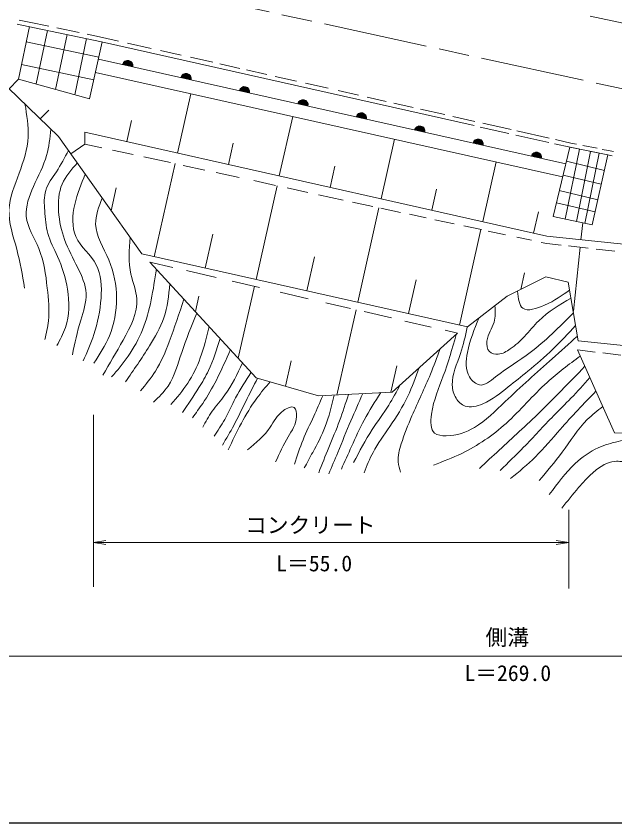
# Model space of a CAD drawing. Units: millimetres, scale not verified. Extents: x 40000 to 680000, y 20000 to 380000.
# Drawn here: x 380480 to 449394, y 205000 to 297908 of the extents above; entities that cross this region are included whole.
import ezdxf
from ezdxf.enums import TextEntityAlignment as Align

# ---------------------------------------------------------------- set-up
doc = ezdxf.new("R2010")
doc.units = ezdxf.units.MM
doc.header["$LTSCALE"] = 1000
doc.linetypes.add('CHAIN', pattern=[18.5, 12, -1.5, 3.5, -1.5])
for name, color, linetype, lineweight in [('M-BGD', 7, 'Continuous', 13), ('M-BMK', 2, 'CHAIN', 13), ('M-STR-STR3', 7, 'Continuous', 13), ('M-TTL-BAND', 7, 'Continuous', 25)]:
    doc.layers.add(name, color=color, linetype=linetype, lineweight=lineweight)
doc.styles.add('ＭＳ ゴシック', font='')
doc.styles.get('ＭＳ ゴシック').set_extended_font_data('MS Gothic')

# ---------------------------------------------------------------- blocks, each defined once
blk = doc.blocks.new('open_arrow')
at = {"color": 0, "linetype": 'Continuous', "lineweight": -2}
blk.add_lwpolyline([(7.5, 1.25), (0, 0), (7.5, -1.25)], dxfattribs=at)

msp = doc.modelspace()

# ---------------------------------------------------------------- linework, layer by layer
at = {"layer": 'M-BGD'}
for p, q in [((381966, 297222), (380841, 297433)), ((450367, 297093), (446568, 297901)), ((381869, 296732), (380600, 296970)), ((380753, 290668), (382016, 296701)), ((390298, 294966), (381869, 296732)), ((384225, 296749), (381966, 297222)), ((387722, 296017), (385173, 296551)), ((382801, 290097), (384093, 296266)), ((385024, 289476), (386347, 295794)), ((390404, 295455), (388670, 295818)), ((392250, 295039), (390404, 295455)), ((374482, 294564), (385363, 284041)), ((390006, 293193), (381648, 294944)), ((387242, 288857), (388596, 295323)), ((388923, 288388), (390400, 294943)), ((433186, 285298), (390298, 294966)), ((396023, 294188), (393315, 294799)), ((399477, 293410), (397113, 293943)), ((443740, 280898), (389955, 292967)), ((403107, 292591), (400548, 293168)), ((389418, 290588), (381101, 292330)), ((406210, 291892), (403939, 292404)), ((443384, 279418), (389605, 291415)), ((409347, 291185), (406995, 291715)), ((412739, 290420), (410294, 290971)), ((380712, 290626), (379669, 289548)), ((380753, 290668), (388923, 288388)), ((416392, 289597), (413768, 290188)), ((399064, 282140), (400599, 288962)), ((419894, 288807), (417558, 289334)), ((423080, 288089), (420872, 288587)), ((426173, 287392), (423964, 287890)), ((429830, 286568), (427041, 287196)), ((383263, 286072), (384231, 287073)), ((410772, 279507), (412311, 286350)), ((433290, 285788), (430760, 286358)), ((393210, 283456), (393759, 285895)), ((437459, 284848), (434197, 285583)), ((388376, 283174), (388376, 284544)), ((388376, 284544), (441570, 272581)), ((437185, 284397), (433907, 285136)), ((441833, 283862), (438093, 284705)), ((385363, 284041), (394951, 270526)), ((422479, 276874), (424023, 283737)), ((441786, 283360), (438001, 284213)), ((444337, 283297), (442561, 283698)), ((388376, 283174), (386781, 282042)), ((390327, 282751), (388376, 283174)), ((393946, 281967), (391566, 282483)), ((404918, 280823), (405467, 283263)), ((442277, 274814), (444201, 282815)), ((444233, 282808), (442463, 283207)), ((443689, 274516), (445326, 282587)), ((444201, 282815), (448591, 281925)), ((448578, 281927), (444233, 282808)), ((444967, 283169), (444337, 283297)), ((447341, 282688), (445713, 283018)), ((448675, 282417), (447936, 282567)), ((398241, 281037), (395183, 281699)), ((444961, 274247), (446600, 282328)), ((445932, 274043), (447573, 282131)), ((448591, 281925), (446776, 273865)), ((449095, 281826), (448578, 281927)), ((449241, 282307), (448675, 282417)), ((398789, 280918), (396380, 270206)), ((402206, 280178), (399691, 280723)), ((416626, 278190), (417174, 280630)), ((434187, 274241), (435735, 281125)), ((448189, 280139), (443811, 281192)), ((406141, 279325), (403495, 279898)), ((410336, 278416), (407825, 278960)), ((447829, 278541), (443428, 279600)), ((391421, 275502), (392012, 278126)), ((410518, 278377), (408090, 267581)), ((414070, 277607), (411679, 278125)), ((428333, 275558), (428882, 277997)), ((447425, 276749), (442998, 277814)), ((418127, 276728), (415286, 277344)), ((421527, 275992), (419213, 276493)), ((447111, 275354), (442664, 276424)), ((422245, 275834), (419799, 264957)), ((422941, 275685), (422455, 275791)), ((424715, 275307), (422941, 275685)), ((427684, 274674), (425751, 275086)), ((440041, 272925), (440589, 275364)), ((430888, 273991), (428677, 274462)), ((446776, 273865), (442277, 274814)), ((445495, 272163), (445701, 274091)), ((431509, 262333), (433982, 273331)), ((434045, 273318), (432006, 273752)), ((436820, 272726), (434813, 273154)), ((402235, 268893), (403113, 272796)), ((439805, 272089), (438099, 272453)), ((441570, 272581), (457871, 270845)), ((441570, 271713), (440928, 271850)), ((443205, 271532), (441570, 271713)), ((446325, 271187), (444069, 271436)), ((394951, 270526), (432438, 262124)), ((444617, 263943), (445402, 271289)), ((449376, 270849), (447225, 271087)), ((395881, 269574), (398515, 268967)), ((408121, 256261), (395881, 269574)), ((413945, 266269), (414822, 270172)), ((400096, 268602), (403506, 267814)), ((437004, 265640), (441433, 267878)), ((438582, 266437), (439008, 268333)), ((441433, 267878), (444036, 267284)), ((405329, 267394), (408479, 266666)), ((407913, 266797), (406051, 258514)), ((425654, 263645), (426532, 267547)), ((444036, 267284), (445178, 260526)), ((410864, 266116), (414103, 265368)), ((401109, 263888), (401510, 265669)), ((416108, 264906), (418966, 264246)), ((432438, 262124), (437004, 265640)), ((419606, 264098), (417397, 254275)), ((420542, 263882), (423672, 263160)), ((425238, 262798), (428265, 262100)), ((431299, 261399), (423763, 254617)), ((429855, 261733), (431299, 261399)), ((445178, 260526), (455862, 259385)), ((445102, 259461), (447125, 259226)), ((449368, 249930), (445102, 259461)), ((448020, 259121), (450082, 258881)), ((411472, 255276), (412132, 258209)), ((423622, 254610), (424306, 257651)), ((415269, 254161), (408121, 256261)), ((423763, 254617), (415269, 254161)), ((455420, 249787), (449368, 249930))]:
    msp.add_line(p, q, dxfattribs=at)
for centre, radius in [((393316, 292213), 600), ((393316, 292213), 550), ((393316, 292213), 500), ((393316, 292213), 450), ((393316, 292213), 400), ((393316, 292213), 350), ((393316, 292213), 300), ((393316, 292213), 250), ((393316, 292213), 200), ((393316, 292213), 150), ((393316, 292213), 100), ((393316, 292213), 50), ((400040, 290704), 600), ((400040, 290704), 550), ((400040, 290704), 500), ((400040, 290704), 450), ((400040, 290704), 400), ((400040, 290704), 350), ((400040, 290704), 300), ((400040, 290704), 250), ((400040, 290704), 200), ((400040, 290704), 150), ((400040, 290704), 100), ((400040, 290704), 50), ((406763, 289195), 600), ((406763, 289195), 550), ((406763, 289195), 500), ((406763, 289195), 450), ((406763, 289195), 400), ((406763, 289195), 350), ((406763, 289195), 300), ((406763, 289195), 250), ((406763, 289195), 200), ((406763, 289195), 150), ((406763, 289195), 100), ((406763, 289195), 50), ((413486, 287687), 600), ((413486, 287687), 550), ((413486, 287687), 500), ((413486, 287687), 450), ((413486, 287687), 400), ((413486, 287687), 350), ((413486, 287687), 300), ((413486, 287687), 250), ((413486, 287687), 200), ((413486, 287687), 150), ((413486, 287687), 100), ((413486, 287687), 50), ((420209, 286178), 600), ((420209, 286178), 550), ((420209, 286178), 500), ((420209, 286178), 450), ((420209, 286178), 400), ((420209, 286178), 350), ((420209, 286178), 300), ((420209, 286178), 250), ((420209, 286178), 200), ((420209, 286178), 150), ((420209, 286178), 100), ((420209, 286178), 50), ((426932, 284669), 600), ((426932, 284669), 550), ((426932, 284669), 500), ((426932, 284669), 450), ((426932, 284669), 400), ((426932, 284669), 350), ((426932, 284669), 300), ((426932, 284669), 250), ((426932, 284669), 200), ((426932, 284669), 150), ((426932, 284669), 100), ((426932, 284669), 50), ((433655, 283161), 600), ((433655, 283161), 550), ((433655, 283161), 500), ((433655, 283161), 450), ((433655, 283161), 400), ((433655, 283161), 350), ((433655, 283161), 300), ((433655, 283161), 250), ((433655, 283161), 200), ((433655, 283161), 150), ((433655, 283161), 100), ((433655, 283161), 50), ((440378, 281652), 600), ((440378, 281652), 550), ((440378, 281652), 500), ((440378, 281652), 450), ((440378, 281652), 400), ((440378, 281652), 350), ((440378, 281652), 300), ((440378, 281652), 250), ((440378, 281652), 200), ((440378, 281652), 150), ((440378, 281652), 100), ((440378, 281652), 50)]:
    msp.add_arc(centre, radius, 347.35241, 167.35241, dxfattribs=at)
for points, knots in [([(381497, 287780), (381711, 286515), (381924, 285251), (381857, 284006), (381781, 282587), (381340, 281194), (380825, 279808), (380305, 278412), (379710, 277022), (379655, 275611), (379597, 274111), (380148, 272586), (380549, 271069), (380945, 269573), (381195, 268084), (381444, 266596)], [0, 0, 0, 0, 1, 1, 1, 2, 2, 2, 3, 3, 3, 4, 4, 4, 5, 5, 5, 5]), ([(384469, 284905), (384367, 283874), (384264, 282842), (383990, 281873), (383644, 280646), (383023, 279519), (382476, 278295), (381979, 277180), (381543, 275984), (381651, 274854), (381772, 273580), (382583, 272388), (383096, 271138), (383692, 269681), (383884, 268145), (384059, 266596), (384202, 265332), (384334, 264059), (384197, 262811), (384118, 262094), (383951, 261386), (383784, 260678)], [0, 0, 0, 0, 1, 1, 1, 2, 2, 2, 3, 3, 3, 4, 4, 4, 5, 5, 5, 6, 6, 6, 7, 7, 7, 7]), ([(385171, 259963), (385539, 260642), (385907, 261321), (386150, 262044), (386618, 263431), (386630, 264981), (386395, 266451), (386184, 267772), (385773, 269029), (385232, 270245), (384844, 271120), (384388, 271973), (384131, 272877), (383891, 273719), (383823, 274604), (383764, 275509), (383711, 276302), (383666, 277109), (383886, 277835), (384119, 278603), (384649, 279279), (385110, 279977), (385637, 280775), (386073, 281600), (386509, 282426)], [0, 0, 0, 0, 1, 1, 1, 2, 2, 2, 3, 3, 3, 4, 4, 4, 5, 5, 5, 6, 6, 6, 7, 7, 7, 8, 8, 8, 8]), ([(387524, 280995), (386844, 280233), (386165, 279470), (385780, 278570), (385368, 277608), (385293, 276489), (385367, 275404), (385443, 274281), (385679, 273195), (386055, 272170), (386461, 271063), (387030, 270028), (387569, 268935), (388039, 267983), (388486, 266987), (388532, 265976), (388580, 264951), (388215, 263911), (387913, 262880), (387521, 261539), (387235, 260214), (386949, 258888)], [0, 0, 0, 0, 1, 1, 1, 2, 2, 2, 3, 3, 3, 4, 4, 4, 5, 5, 5, 6, 6, 6, 7, 7, 7, 7]), ([(388427, 279723), (387962, 278596), (387498, 277470), (387225, 276230), (386949, 274982), (386868, 273619), (387362, 272514), (387893, 271328), (389088, 270440), (389702, 269280), (390301, 268148), (390347, 266757), (390253, 265426), (390149, 263963), (389877, 262572), (389427, 261228), (389083, 260200), (388636, 259200), (388188, 258200)], [0, 0, 0, 0, 1, 1, 1, 2, 2, 2, 3, 3, 3, 4, 4, 4, 5, 5, 5, 6, 6, 6, 6]), ([(390394, 276950), (390001, 275944), (389607, 274938), (389633, 273959), (389670, 272564), (390559, 271223), (391147, 269830), (391749, 268407), (392037, 266929), (392042, 265426), (392047, 263950), (391778, 262449), (391216, 261090), (390753, 259971), (390090, 258948), (389427, 257925)], [0, 0, 0, 0, 1, 1, 1, 2, 2, 2, 3, 3, 3, 4, 4, 4, 5, 5, 5, 5]), ([(393597, 272435), (393491, 271004), (393384, 269573), (393693, 268179), (393905, 267227), (394309, 266293), (394382, 265357), (394506, 263743), (393643, 262122), (392799, 260609), (392008, 259192), (391234, 257870), (390459, 256549)], [0, 0, 0, 0, 1, 1, 1, 2, 2, 2, 3, 3, 3, 4, 4, 4, 4]), ([(391475, 256352), (392134, 257127), (392793, 257903), (393373, 258739), (394034, 259693), (394593, 260725), (395025, 261799), (395914, 264008), (396266, 266390), (396618, 268773)], [0, 0, 0, 0, 1, 1, 1, 2, 2, 2, 3, 3, 3, 3]), ([(398178, 267077), (398039, 265740), (397900, 264403), (397478, 263155), (397094, 262018), (396474, 260954), (395827, 259921), (394943, 258508), (394008, 257150), (393074, 255792)], [0, 0, 0, 0, 1, 1, 1, 2, 2, 2, 3, 3, 3, 3]), ([(444191, 266368), (443334, 265753), (442478, 265137), (441288, 264607), (440414, 264218), (439361, 263875), (438820, 264261), (438370, 264582), (438274, 265408), (438179, 266234)], [0, 0, 0, 0, 1, 1, 1, 2, 2, 2, 3, 3, 3, 3]), ([(399794, 265318), (399254, 263675), (398715, 262031), (398098, 260402), (397656, 259236), (397174, 258077), (396515, 257030), (396011, 256230), (395403, 255494), (394794, 254759)], [0, 0, 0, 0, 1, 1, 1, 2, 2, 2, 3, 3, 3, 3]), ([(435597, 264557), (435628, 263904), (435659, 263251), (435485, 262659), (435275, 261937), (434762, 261306), (434663, 260494), (434609, 260055), (434676, 259564), (434966, 259281), (435207, 259046), (435602, 258955), (435962, 258978), (436484, 259012), (436930, 259287), (437347, 259584), (437950, 260013), (438494, 260488), (438993, 261013), (439555, 261604), (440060, 262259), (440638, 262832), (441708, 263890), (443028, 264666), (444347, 265442)], [0, 0, 0, 0, 1, 1, 1, 2, 2, 2, 3, 3, 3, 4, 4, 4, 5, 5, 5, 6, 6, 6, 7, 7, 7, 8, 8, 8, 8]), ([(401279, 263703), (400669, 262212), (400059, 260721), (399543, 259164), (399100, 257829), (398726, 256446), (397960, 255310), (397503, 254632), (396906, 254042), (396308, 253452)], [0, 0, 0, 0, 1, 1, 1, 2, 2, 2, 3, 3, 3, 3]), ([(433746, 263131), (433226, 261853), (432707, 260576), (432421, 259167), (432228, 258215), (432142, 257203), (432666, 256352), (432941, 255906), (433384, 255504), (433829, 255434), (434445, 255337), (435066, 255877), (435665, 256352), (437088, 257479), (438394, 258234), (439643, 259167), (441379, 260464), (443007, 262104), (444634, 263743)], [0, 0, 0, 0, 1, 1, 1, 2, 2, 2, 3, 3, 3, 4, 4, 4, 5, 5, 5, 6, 6, 6, 6]), ([(402687, 262172), (402399, 260948), (402111, 259723), (401676, 258544), (401303, 257533), (400822, 256554), (400231, 255654), (399657, 254779), (398981, 253978), (398304, 253177)], [0, 0, 0, 0, 1, 1, 1, 2, 2, 2, 3, 3, 3, 3]), ([(444880, 262290), (444017, 261356), (443154, 260421), (442241, 259541), (441328, 258662), (440365, 257837), (439383, 257029), (438635, 256415), (437877, 255811), (437131, 255211), (436220, 254478), (435327, 253752), (434186, 253262), (433524, 252978), (432778, 252773), (432151, 253002), (431729, 253157), (431361, 253507), (431112, 253912), (430827, 254373), (430697, 254905), (430679, 255427), (430635, 256672), (431225, 257859), (431632, 259065), (431969, 260064), (432181, 261077), (432393, 262089)], [0, 0, 0, 0, 1, 1, 1, 2, 2, 2, 3, 3, 3, 4, 4, 4, 5, 5, 5, 6, 6, 6, 7, 7, 7, 8, 8, 8, 9, 9, 9, 9]), ([(431135, 261252), (430666, 259615), (430196, 257978), (429640, 256466), (429127, 255075), (428542, 253790), (428297, 252050), (428181, 251223), (428142, 250294), (428644, 249885), (428959, 249627), (429486, 249575), (429986, 249581), (431216, 249597), (432278, 249971), (433234, 250534), (434545, 251307), (435657, 252437), (436785, 253522), (438564, 255234), (440382, 256833), (442197, 258458), (443161, 259321), (444124, 260192), (445087, 261062)], [0, 0, 0, 0, 1, 1, 1, 2, 2, 2, 3, 3, 3, 4, 4, 4, 5, 5, 5, 6, 6, 6, 7, 7, 7, 8, 8, 8, 8]), ([(399616, 252251), (400260, 253201), (400904, 254151), (401513, 255128), (401910, 255764), (402291, 256412), (402615, 257086), (403181, 258268), (403569, 259530), (403957, 260791)], [0, 0, 0, 0, 1, 1, 1, 2, 2, 2, 3, 3, 3, 3]), ([(405136, 259508), (404629, 258325), (404123, 257142), (403534, 255998), (403059, 255074), (402530, 254177), (401951, 253314), (401575, 252754), (401178, 252208), (400782, 251663)], [0, 0, 0, 0, 1, 1, 1, 2, 2, 2, 3, 3, 3, 3]), ([(429280, 259582), (428922, 258613), (428564, 257643), (428170, 256686), (427502, 255061), (426732, 253471), (426037, 251869), (425580, 250816), (425155, 249757), (424798, 248635), (424583, 247957), (424392, 247255), (424454, 246570), (424490, 246177), (424610, 245788), (424730, 245400)], [0, 0, 0, 0, 1, 1, 1, 2, 2, 2, 3, 3, 3, 4, 4, 4, 5, 5, 5, 5]), ([(445415, 258763), (444102, 257793), (442790, 256824), (441591, 255730), (439952, 254235), (438526, 252506), (436871, 251010), (435341, 249627), (433615, 248442), (431762, 247546), (430706, 247036), (429610, 246620), (428514, 246204)], [0, 0, 0, 0, 1, 1, 1, 2, 2, 2, 3, 3, 3, 4, 4, 4, 4]), ([(406552, 257968), (405941, 256689), (405329, 255410), (404498, 254278), (404034, 253646), (403502, 253061), (403052, 252420), (402640, 251831), (402295, 251196), (401951, 250562)], [0, 0, 0, 0, 1, 1, 1, 2, 2, 2, 3, 3, 3, 3]), ([(426889, 257430), (426477, 256318), (426065, 255206), (425555, 254140), (424971, 252917), (424259, 251756), (423491, 250630), (422824, 249655), (422115, 248706), (421564, 247671), (421165, 246922), (420848, 246127), (420532, 245331)], [0, 0, 0, 0, 1, 1, 1, 2, 2, 2, 3, 3, 3, 4, 4, 4, 4]), ([(445945, 257579), (445045, 256643), (444145, 255706), (443237, 254778), (442437, 253960), (441632, 253149), (440812, 252353), (440013, 251577), (439201, 250816), (438387, 250058), (436862, 248637), (435329, 247226), (433797, 245814)], [0, 0, 0, 0, 1, 1, 1, 2, 2, 2, 3, 3, 3, 4, 4, 4, 4]), ([(407539, 256894), (406905, 255926), (406270, 254958), (405736, 253934), (405310, 253115), (404948, 252260), (404498, 251456), (404125, 250791), (403692, 250160), (403259, 249529)], [0, 0, 0, 0, 1, 1, 1, 2, 2, 2, 3, 3, 3, 3]), ([(408278, 256215), (407815, 255320), (407352, 254425), (406906, 253521), (406452, 252600), (406015, 251671), (405530, 250768), (405117, 249999), (404670, 249248), (404222, 248497)], [0, 0, 0, 0, 1, 1, 1, 2, 2, 2, 3, 3, 3, 3]), ([(404879, 247967), (405374, 248994), (405870, 250021), (406409, 251027), (406942, 252021), (407519, 252996), (408184, 253904), (408663, 254557), (409187, 255175), (409712, 255794)], [0, 0, 0, 0, 1, 1, 1, 2, 2, 2, 3, 3, 3, 3]), ([(446528, 256274), (445807, 255475), (445085, 254675), (444337, 253901), (443681, 253222), (443005, 252563), (442344, 251888), (441176, 250693), (440059, 249448), (438893, 248252), (438008, 247343), (437095, 246462), (436182, 245581)], [0, 0, 0, 0, 1, 1, 1, 2, 2, 2, 3, 3, 3, 4, 4, 4, 4]), ([(419323, 246498), (420000, 247786), (420677, 249074), (421466, 250293), (422080, 251242), (422762, 252150), (423363, 253108), (423841, 253870), (424268, 254663), (424695, 255456)], [0, 0, 0, 0, 1, 1, 1, 2, 2, 2, 3, 3, 3, 3]), ([(447221, 254726), (445829, 253277), (444437, 251827), (443107, 250318), (442166, 249251), (441257, 248154), (440249, 247157), (439349, 246266), (438370, 245456), (437391, 244645)], [0, 0, 0, 0, 1, 1, 1, 2, 2, 2, 3, 3, 3, 3]), ([(412530, 246314), (412832, 247262), (413135, 248210), (413509, 249130), (413880, 250042), (414321, 250926), (414733, 251823), (415093, 252605), (415430, 253396), (415768, 254187)], [0, 0, 0, 0, 1, 1, 1, 2, 2, 2, 3, 3, 3, 3]), ([(417077, 254258), (416795, 253027), (416512, 251797), (416059, 250630), (415663, 249610), (415136, 248639), (414614, 247671), (414291, 247074), (413971, 246478), (413650, 245882)], [0, 0, 0, 0, 1, 1, 1, 2, 2, 2, 3, 3, 3, 3]), ([(418735, 254347), (418407, 253332), (418080, 252318), (417710, 251318), (417325, 250276), (416894, 249250), (416472, 248222), (416077, 247260), (415689, 246296), (415302, 245331)], [0, 0, 0, 0, 1, 1, 1, 2, 2, 2, 3, 3, 3, 3]), ([(420382, 254435), (419922, 253399), (419462, 252362), (419018, 251318), (418502, 250108), (418007, 248888), (417504, 247671), (417162, 246844), (416817, 246019), (416472, 245194)], [0, 0, 0, 0, 1, 1, 1, 2, 2, 2, 3, 3, 3, 3]), ([(422455, 254547), (421785, 253509), (421115, 252472), (420532, 251387), (420002, 250403), (419544, 249381), (419087, 248359), (418696, 247487), (418306, 246616), (417917, 245744)], [0, 0, 0, 0, 1, 1, 1, 2, 2, 2, 3, 3, 3, 3]), ([(407113, 247946), (408091, 248764), (409069, 249581), (409728, 250562), (410164, 251211), (410460, 251933), (411242, 252488), (411652, 252780), (412195, 253025), (412480, 252832), (412717, 252672), (412776, 252209), (412756, 251800), (412708, 250832), (412220, 250172), (411792, 249460), (411245, 248552), (410796, 247561), (410347, 246570)], [0, 0, 0, 0, 1, 1, 1, 2, 2, 2, 3, 3, 3, 4, 4, 4, 5, 5, 5, 6, 6, 6, 6]), ([(448012, 252960), (447394, 252476), (446775, 251991), (446224, 251443), (445106, 250332), (444265, 248959), (443323, 247676), (442494, 246547), (441588, 245488), (440682, 244429)], [0, 0, 0, 0, 1, 1, 1, 2, 2, 2, 3, 3, 3, 3]), ([(441851, 242826), (442777, 244072), (443704, 245318), (444839, 246377), (445623, 247109), (446506, 247751), (447480, 248196), (448212, 248530), (448995, 248752), (449775, 248932), (450507, 249101), (451236, 249231), (452027, 249148), (452852, 249062), (453744, 248742), (454149, 248109), (454429, 247670), (454475, 247081), (454495, 246507), (454551, 244895), (454399, 243410), (454105, 241917), (453935, 241053), (453717, 240186), (453499, 239319)], [0, 0, 0, 0, 1, 1, 1, 2, 2, 2, 3, 3, 3, 4, 4, 4, 5, 5, 5, 6, 6, 6, 7, 7, 7, 8, 8, 8, 8]), ([(443289, 241246), (443924, 242042), (444559, 242837), (445220, 243609), (445718, 244190), (446232, 244758), (446802, 245273), (447223, 245653), (447674, 246004), (448179, 246259), (448550, 246447), (448950, 246582), (449370, 246629), (449905, 246688), (450472, 246602), (450931, 246321), (451375, 246049), (451719, 245594), (451876, 245109), (452099, 244420), (451946, 243669), (451876, 242931), (451787, 241992), (451832, 241075), (451876, 240158)], [0, 0, 0, 0, 1, 1, 1, 2, 2, 2, 3, 3, 3, 4, 4, 4, 5, 5, 5, 6, 6, 6, 7, 7, 7, 8, 8, 8, 8])]:
    msp.add_open_spline(points, degree=3, knots=knots, dxfattribs=at)
at = {"layer": 'M-BMK'}
msp.add_line((379811, 304882), (453248, 288888), dxfattribs=at)
at = {"layer": 'M-STR-STR3'}
for p, q in [((389366, 251997), (389366, 232179)), ((444083, 241065), (444083, 231980)), ((389366, 237291), (444083, 237291)), ((294649, 224198), (560008, 224198))]:
    msp.add_line(p, q, dxfattribs=at)
at = {"layer": 'M-TTL-BAND'}
msp.add_line((40000, 205000), (579000, 205000), dxfattribs=at)

# ---------------------------------------------------------------- block references
at = {"layer": 'M-STR-STR3', "xscale": 193, "yscale": 193}
msp.add_blockref('open_arrow', (389366, 237291), dxfattribs=at)
at = {"layer": 'M-STR-STR3', "xscale": 193, "yscale": 193, "rotation": 180}
msp.add_blockref('open_arrow', (444083, 237291), dxfattribs=at)

# ---------------------------------------------------------------- texts
at = {"layer": 'M-STR-STR3', "style": 'ＭＳ ゴシック'}
for s, p in [('コンクリート', (406838, 237834)), ('L＝55.0', (410421, 233418)), ('側溝', (434511, 224906)), ('L＝269.0', (432080, 220784))]:
    msp.add_text(s, height=1833, dxfattribs=at).set_placement(p, align=Align.BOTTOM_LEFT)

doc.saveas('drawing.dxf')
